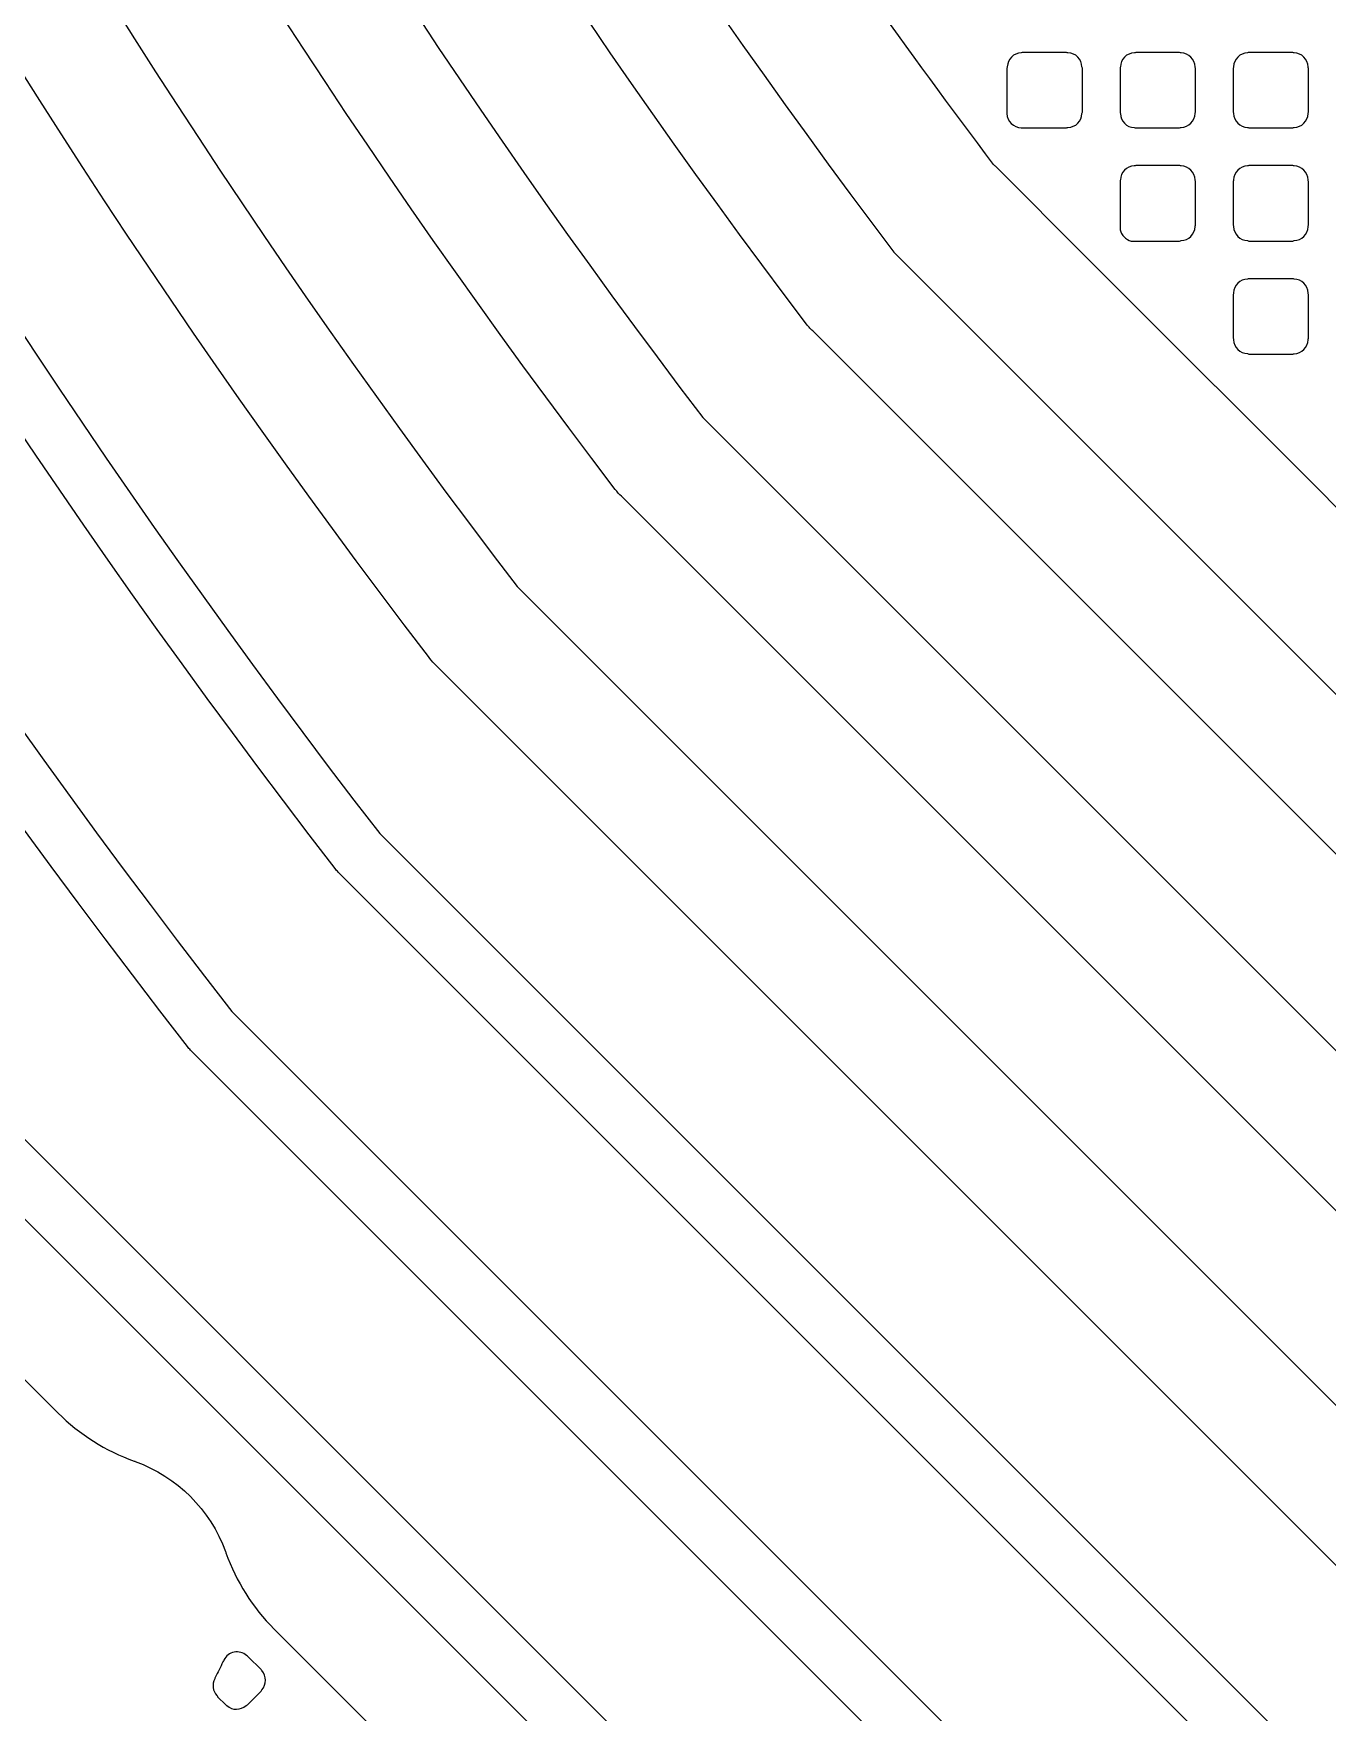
# Model space of a CAD drawing. Extents: x 3811 to 4077, y -444 to -307.
# Drawn here: x 3990.857 to 3992.601, y -385.253 to -382.991 of the extents above; entities that cross this region are included whole.
import ezdxf

# ---------------------------------------------------------------- set-up
doc = ezdxf.new("R2010")
doc.units = 0
doc.layers.add('gbr-dxf', color=7, linetype='Continuous')

msp = doc.modelspace()

# ---------------------------------------------------------------- linework, layer by layer
at = {"layer": 'gbr-dxf', "linetype": 'Continuous'}
for points in [[(3993.6099, -386.9022), (3991.0686, -384.3609, -0.042133), (3991.0645, -384.356, -0.16673), (3988.6028, -377.1817, -0.014135)], [(3988.679, -377.1817, 0.166721), (3991.1243, -384.3089), (3993.665, -386.8495, -0.01212)], [(3993.4269, -387.1704), (3990.7866, -384.53, -0.042015), (3990.7825, -384.5252, -0.166954), (3988.2913, -377.2725, -0.014027)], [(3988.3675, -377.2741, 0.16691), (3990.8424, -384.478), (3993.4788, -387.1145, -0.019676)], [(3993.7833, -386.6367), (3991.2677, -384.1211, -0.042856), (3991.2635, -384.1162, -0.165958), (3988.952, -377.3438, -0.01087)], [(3989.0282, -377.3452, 0.165913), (3991.3235, -384.0691), (3993.8351, -386.5808, -0.019676)], [(3994.4465, -385.9312), (3991.9084, -383.3931, -0.047409), (3991.8986, -383.3826, -0.163793), (3989.9024, -377.4523, -0.009935)], [(3990.0548, -377.4545, 0.163577), (3992.0164, -383.2857), (3994.5558, -385.8251, -0.008901)], [(3993.9448, -386.3878), (3991.3972, -383.8402, -0.041025), (3991.3892, -383.8307, -0.164875), (3989.2299, -377.4605, -0.009972)], [(3989.3823, -377.4626, 0.164763), (3991.5087, -383.7362), (3994.0498, -386.2772, -0.013686)], [(3994.2202, -386.1856), (3991.6493, -383.6147, -0.041071), (3991.641, -383.6054, -0.164322), (3989.5639, -377.4599, -0.007717)], [(3989.7163, -377.4601, 0.164179), (3991.7589, -383.5087), (3994.3264, -386.0762, -0.008541)], [(3988.1417, -377.5333, 0.012838), (3988.1709, -378.1463, -0.017977), (3988.171, -378.148, 0.148382), (3990.668, -384.6266), (3990.6683, -384.627, 0.019899), (3990.6785, -384.6381, -0.01365), (3990.6793, -384.639), (3990.8889, -384.8486, -0.018805), (3990.8901, -384.8498, 0.111695), (3990.9927, -384.9145, -0.017124), (3990.9942, -384.9151, -0.221605), (3991.1157, -385.0364, -0.020682), (3991.1164, -385.0382, 0.111689), (3991.1812, -385.1408, -0.023293), (3991.1826, -385.1424), (3991.8784, -385.8383, -0.012841)], [(3994.6802, -385.6974), (3993.3644, -384.3815, -0.019428), (3993.3631, -384.3802), (3993.0407, -384.0577, -0.028666), (3993.0387, -384.0557), (3992.9072, -383.9242, -0.01762), (3992.906, -383.923), (3992.8879, -383.9049, -0.018376), (3992.8867, -383.9037), (3992.7555, -383.7725, -0.035312), (3992.753, -383.77), (3992.45, -383.4669, -0.016557), (3992.4489, -383.4659), (3992.4316, -383.4486, -0.041127), (3992.4287, -383.4456), (3992.2983, -383.3152, -0.034494), (3992.2958, -383.3128), (3992.279, -383.2959, -0.034732), (3992.2765, -383.2935), (3992.154, -383.1709, -0.047936), (3992.1507, -383.1674, -0.015201), (3991.8174, -382.6977)]]:
    msp.add_lwpolyline(points, format="xyb", dxfattribs=at)
for points in [[(3992.1687, -383.099, 0.393758), (3992.188, -383.1183, -0.04733), (3992.1884, -383.1183), (3992.249, -383.1183, -0.101214), (3992.2509, -383.1178, 0.393729), (3992.2698, -383.099, -0.09841), (3992.2703, -383.0971), (3992.2703, -383.038, -0.101214), (3992.2698, -383.036, 0.393729), (3992.2509, -383.0171, -0.107228), (3992.2489, -383.0166), (3992.1899, -383.0166, -0.098843), (3992.188, -383.0171, 0.393729), (3992.1692, -383.0359, -0.101678), (3992.1687, -383.0379)], [(3992.3211, -383.0971, -0.095462), (3992.3215, -383.099, 0.393729), (3992.3403, -383.1179, -0.09841), (3992.3422, -383.1183), (3992.4013, -383.1183, -0.10699), (3992.4034, -383.1178, 0.393729), (3992.4223, -383.0989, -0.088868), (3992.4226, -383.0972), (3992.4226, -383.0378, -0.092621), (3992.4222, -383.036, 0.393729), (3992.4034, -383.0171, -0.101678), (3992.4014, -383.0166), (3992.3424, -383.0166, -0.104567), (3992.3404, -383.0171, 0.393729), (3992.3215, -383.036, -0.09841), (3992.3211, -383.0379)], [(3992.4734, -383.0969, -0.104567), (3992.4739, -383.0989, 0.393729), (3992.4928, -383.1178, -0.104195), (3992.4948, -383.1183), (3992.5538, -383.1183, -0.101214), (3992.5557, -383.1178, 0.393729), (3992.5746, -383.099, -0.104195), (3992.5751, -383.097), (3992.5751, -383.0381, -0.10699), (3992.5746, -383.036, 0.393729), (3992.5557, -383.0171, -0.107228), (3992.5537, -383.0166), (3992.4947, -383.0166, -0.098843), (3992.4928, -383.0171, 0.393729), (3992.474, -383.0359, -0.107228), (3992.4734, -383.038)], [(3992.3211, -383.2555, 0.279392), (3992.3362, -383.2707), (3992.4014, -383.2707, -0.101214), (3992.4034, -383.2702, 0.393729), (3992.4222, -383.2513, -0.092282), (3992.4226, -383.2496), (3992.4226, -383.1902, -0.095462), (3992.4222, -383.1884, 0.393729), (3992.4033, -383.1695, -0.095482), (3992.4015, -383.1691), (3992.3422, -383.1691, -0.098843), (3992.3403, -383.1695, 0.393729), (3992.3215, -383.1884, -0.095482), (3992.3211, -383.1903)], [(3992.4734, -383.2493, -0.104567), (3992.4739, -383.2513, 0.393729), (3992.4928, -383.2702, -0.101678), (3992.4947, -383.2707), (3992.5538, -383.2707, -0.098843), (3992.5557, -383.2702, 0.393729), (3992.5746, -383.2514, -0.104195), (3992.5751, -383.2494), (3992.5751, -383.1905, -0.10699), (3992.5746, -383.1884, 0.393729), (3992.5557, -383.1695, -0.09841), (3992.5538, -383.1691), (3992.4945, -383.1691, -0.089302), (3992.4928, -383.1695, 0.393729), (3992.474, -383.1883, -0.107228), (3992.4734, -383.1904)], [(3992.4734, -383.4017, -0.145796), (3992.4741, -383.4037, 0.393762), (3992.4928, -383.4224, -0.139751), (3992.4948, -383.4231), (3992.5539, -383.4231, -0.095462), (3992.5557, -383.4226, 0.393729), (3992.5746, -383.4038, -0.104195), (3992.5751, -383.4018), (3992.5751, -383.3429, -0.10699), (3992.5746, -383.3408, 0.393729), (3992.5557, -383.3219, -0.101678), (3992.5538, -383.3215), (3992.4946, -383.3215, -0.092621), (3992.4928, -383.3219, 0.393729), (3992.474, -383.3407, -0.107228), (3992.4734, -383.3428)], [(3991.1012, -385.208, 0.318742), (3991.1042, -385.2304, -0.133506), (3991.1051, -385.2321), (3991.116, -385.243, -0.095895), (3991.1176, -385.244, 0.379307), (3991.1436, -385.2439, -0.096248), (3991.1452, -385.243), (3991.1637, -385.2245, -0.095991), (3991.1647, -385.2228, 0.379268), (3991.1647, -385.1969, -0.091846), (3991.1637, -385.1953), (3991.1465, -385.1781, -0.073049), (3991.1441, -385.1765, 0.497686), (3991.1137, -385.1826, -0.072025), (3991.1121, -385.185, -0.029098), (3991.1017, -385.2061, -0.131076)]]:
    msp.add_lwpolyline(points, format="xyb", close=True, dxfattribs=at)

doc.saveas('drawing.dxf')
